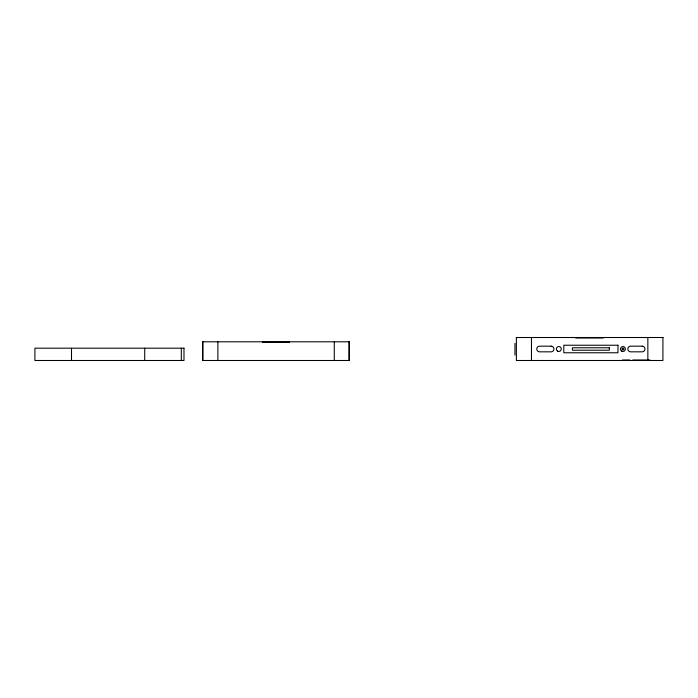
<?xml version="1.0" encoding="UTF-8"?>
<svg xmlns="http://www.w3.org/2000/svg" width="698" height="698" viewBox="0 0 698 698"><rect width="100%" height="100%" fill="white"/><g stroke="black" fill="none" stroke-linecap="round" stroke-linejoin="round"><path stroke-width="1.05" d="M516.215 337.509L663.1 337.509M575.693 337.998L603.255 337.998M621.709 349L624.169 349M622.494 360.002L629.875 360.002M632.807 360.002L649.882 360.002M662.926 337.509L662.926 360.491L516.38 360.491L516.38 337.509M647.849 337.509L647.849 360.491M622.939 347.77L622.939 350.23M531.466 337.509L531.466 360.491M514.958 343.311L514.958 355.125M349.052 341.793L349.052 360.491M334.281 341.793L334.281 360.491M289.251 341.793L289.251 342.282L262.431 342.282L262.509 341.793M289.042 341.793L289.155 342.282M288.885 341.793L288.885 342.282M288.693 341.793L288.693 342.282M288.457 341.793L288.457 342.282M288.195 341.793L288.195 342.282M287.899 341.793L287.899 342.282M287.576 341.793L287.576 342.282M287.244 341.793L287.244 342.282M286.546 341.793L286.546 342.282M265.135 341.793L265.135 342.282M264.891 341.793L264.891 342.282M264.437 341.793L264.437 342.282M264.254 341.793L264.254 342.282M264.097 341.793L264.097 342.282M263.949 341.793L263.949 342.282M263.783 341.793L263.783 342.282M263.661 341.793L263.661 342.282M263.486 341.793L263.486 342.282M263.39 341.793L263.39 342.282M262.989 341.793L262.937 342.282M262.788 341.793L262.753 342.282M262.631 341.793L262.614 342.282M217.889 341.793L217.889 360.491M202.874 341.793L202.874 360.491M181.323 348.189L181.323 360.491M144.713 348.189L144.713 360.491M71.501 348.189L71.501 360.491M349.297 341.793L202.629 341.793L202.629 360.491L349.297 360.491L349.297 341.793M617.966 345.231L563.801 345.231L563.801 352.769L617.966 352.769L617.966 345.231M551.106 346.173L539.615 346.173A2.827 2.827 0 0 0 536.788 349A2.827 2.827 0 0 0 539.615 351.827L551.106 351.827A2.827 2.827 0 0 0 553.933 349A2.827 2.827 0 0 0 551.106 346.173M642.16 346.173L630.669 346.173A2.827 2.827 0 0 0 627.834 349A2.827 2.827 0 0 0 630.669 351.827L642.16 351.827A2.827 2.827 0 0 0 644.987 349A2.827 2.827 0 0 0 642.16 346.173M609.328 347.77L572.421 347.77L572.421 350.23L609.328 350.23L609.328 347.77M183.984 348.189L34.9 348.189L34.9 360.491L183.984 360.491L183.984 348.189M263.216 342.282L263.216 341.793L263.146 342.282M621.709 351.129A2.46 2.46 0 0 0 625.399 349A2.46 2.46 0 0 0 621.709 346.871A2.46 2.46 0 0 0 621.709 351.129M557.606 351.129A2.46 2.46 0 0 0 561.297 349A2.46 2.46 0 0 0 557.606 346.871A2.46 2.46 0 0 0 557.606 351.129"/></g></svg>
